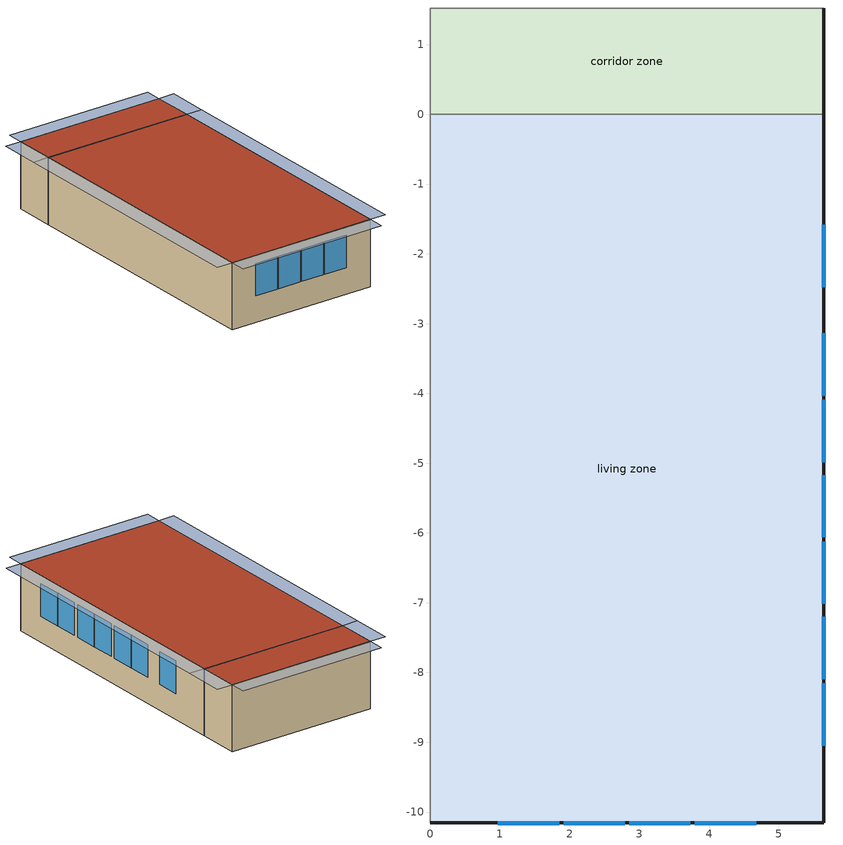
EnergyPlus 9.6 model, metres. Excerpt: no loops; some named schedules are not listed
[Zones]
corridor zone
 floor adiabatic (FloorUnfinUninsUnfin): 0,0 0,1.52 5.64,1.52 5.64,0 z4.88
 wall outside (WallExtUninsUnfin): 5.64,0 5.64,1.52 z4.88:7.32
 wall adiabatic (WallIntUnfinUninsUnfin): 5.64,1.52 0,1.52 0,0 5.64,0 z4.88:7.32
 roof outside (RoofUnfinUninsExt 1): 5.64,0 5.64,1.52 0,1.52 0,0 z7.32
living zone
 floor adiabatic (FloorFinUninsFin): 0,-10.16 0,0 5.64,0 5.64,-10.16 z4.88
 wall outside (WallExtInsFin): 0,-10.16 5.64,-10.16 5.64,0 z4.88:7.32
 wall adiabatic (WallIntFinUninsFin): 5.64,0 0,0 0,-10.16 z4.88:7.32
 window (WindowConstruction): 5.64,-9.05 5.64,-8.16 / 5.64,-8.1 5.64,-7.2 / 5.64,-7.02 5.64,-6.13 / 5.64,-6.06 5.64,-5.17 / 5.64,-4.99 5.64,-4.09 / 5.64,-4.03 5.64,-3.14 / 5.64,-2.48 5.64,-1.59 z5.82:7.01; 0.97,-10.16 1.85,-10.16 / 1.91,-10.16 2.79,-10.16 / 2.85,-10.16 3.73,-10.16 / 3.79,-10.16 4.67,-10.16 z5.84:7.01
 roof outside (RoofFinInsExt): 5.64,-10.16 5.64,0 0,0 0,-10.16 z7.32
shading: 5.64,-9.05 5.64,-8.16 / 5.64,-8.1 5.64,-7.2 / 5.64,-7.02 5.64,-6.13 / 5.64,-6.06 5.64,-5.17 / 5.64,-4.99 5.64,-4.09 / 5.64,-4.03 5.64,-3.14 / 5.64,-2.48 5.64,-1.59 z5.82:7.01; 0.97,-10.16 1.85,-10.16 / 1.91,-10.16 2.79,-10.16 / 2.85,-10.16 3.73,-10.16 / 3.79,-10.16 4.67,-10.16 z5.84:7.01; 6.25,0 6.25,1.52 5.64,1.52 5.64,0 z7.32; 5.64,2.13 0,2.13 0,1.52 5.64,1.52 z7.32; -0.61,1.52 -0.61,0 0,0 0,1.52 z7.32; 0,-10.77 5.64,-10.77 5.64,-10.16 0,-10.16 z7.32; 6.25,-10.16 6.25,0 5.64,0 5.64,-10.16 z7.32; -0.61,0 -0.61,-10.16 0,-10.16 0,0 z7.32
[Building]
Building 1: North Axis {deg}=0; Terrain=Suburbs
[Site:Location]
Denver-Aurora-Buckley.AFB_CO_USA WMO=724695: Latitude {deg}=39.72; Longitude {deg}=-104.75; Time Zone {hr}=-7; Elevation {m}=1726
[Site:GroundTemperature:Deep]
10.5996, 10.5996, 10.5996, 10.5996, 10.5996, 10.5996, 10.5996, 10.5996, 10.5996, 10.5996, 10.5996, 10.5996
[Site:WaterMainsTemperature]
Calculation Method=Correlation; Annual Average Outdoor Air Temperature {C}=10.5996; Maximum Difference In Monthly Average Outdoor Air Temperatures {deltaC}=26.3598
[Material] Roughness=Rough
Name | Thickness {m} | Conductivity {W/m-K} | Density {kg/m3} | Specific Heat {J/kg-K} | Thermal Absorptance | Solar Absorptance | Visible Absorptance
Asphalt Shingles&#44 Medium | 0.009525 | 0.162714 | 1121.4 | 1465.45 | 0.91 | 0.85 | 0.85
Drywall 0.5 in. | 0.0127 | 0.160291 | 801 | 837.4 | 0.9 | 0.5 | 0.1
Floor Covering | 0.0127 | 0.0433444 | 54.468 | 1339.84 | 0.9 | 0.9 | 0.7
FloorFinStudAndAirFloor | 0.1397 | 0.557395 | 67.691 | 1210.98 | 0.9 | 0.5 | 0.9
FloorFinStudAndAirFloor 1 | 0.1397 | 0.606274 | 67.691 | 1210.98 | 0.82 | 0.3 | 0.3
res furniture material living space | 0.1524 | 0.115458 | 640.8 | 1214.23 | 0.9 | 0.6 | 0.1
RoofIns | 0.28575 | 0.0473167 | 78.34581 | 1123.46 | 0.91 | 0.85 | 0.91
RoofSheathing | 0.01905 | 0.115458 | 512.64 | 1214.23 | 0.82 | 0.3 | 0.3
RoofStudAndAirRoof 1 | 0.28575 | 11.3112 | 37.0049 | 1207.88 | 0.91 | 0.85 | 0.91
Vinyl&#44 Light | 0.009525 | 0.089435 | 177.822 | 1046.75 | 0.9 | 0.3 | 0.3
WallCMU | 0.1524 | 0.469988 | 1001.12 | 852.065 | 0.9 | 0.3 | 0.9
WallFurring | 0.0508 | 0.0312359 | 110.334 | 1154.52 | 0.9 | 0.3 | 0.9
WallSheathing | 0.0127 | 0.115458 | 512.64 | 1214.23 | 0.82 | 0.3 | 0.3
WallStudAndCavity | 0.0889 | 0.393744 | 83.0341 | 1211.67 | 0.9 | 0.3 | 0.9
WallStudAndCavity 1 | 0.0889 | 0.396154 | 83.0341 | 1211.67 | 0.9 | 0.3 | 0.9
WallStudAndCavity 2 | 0.0889 | 0.403258 | 83.0341 | 1211.67 | 0.9 | 0.3 | 0.9
WallStudAndCavity 3 | 0.0889 | 0.397942 | 83.0341 | 1211.67 | 0.82 | 0.3 | 0.3
Wood Floor | 0.015875 | 0.115458 | 544.68 | 1214.23 | 0.9 | 0.7 | 0.7
[WindowMaterial:SimpleGlazingSystem]
WindowMaterial: U-Factor {W/m2-K}=2.78222; Solar Heat Gain Coefficient=0.56
[Construction]
FloorFinUninsFin: Drywall 0.5 in., FloorFinStudAndAirFloor, RoofSheathing, Wood Floor, Floor Covering
FloorUnfinUninsUnfin: FloorFinStudAndAirFloor 1, RoofSheathing
res furniture construction living space: res furniture material living space
RoofFinInsExt: Asphalt Shingles&#44 Medium, RoofSheathing, RoofIns, Drywall 0.5 in.
RoofUnfinUninsExt 1: Asphalt Shingles&#44 Medium, RoofSheathing, RoofStudAndAirRoof 1
WallExtInsFin: Vinyl&#44 Light, WallSheathing, WallCMU, WallFurring, Drywall 0.5 in.
WallExtUninsUnfin: Vinyl&#44 Light, WallSheathing, WallStudAndCavity
WallIntFinUninsFin: Vinyl&#44 Light, WallStudAndCavity 1, Drywall 0.5 in.
WallIntFinUninsFin 1: WallStudAndCavity 3, Drywall 0.5 in.
WallIntUnfinUninsUnfin: Vinyl&#44 Light, WallStudAndCavity 2
WindowConstruction: WindowMaterial
[Zone] Multiplier=1; Part of Total Floor Area=Yes
corridor zone; living zone
[InternalMass] Zone or ZoneList=living zone
Name | Construction | Surface Area {m2}
living space Partition | WallIntFinUninsFin 1 | 57.3212
res furniture mass living space | res furniture construction living space | 22.9285
[People]
res occupants|living space: Zone or ZoneList or Space or SpaceList=living zone; Number of People Schedule=occupants; Number of People Calculation Method=People; Number of People=1; Fraction Radiant=0.319734; Sensible Heat Fraction=0.573; Activity Level Schedule=res occupants activity schedule; Carbon Dioxide Generation Rate {m3/s-W}=0; Enable ASHRAE 55 Comfort Warnings=No; Mean Radiant Temperature Calculation Type=ZoneAveraged
[Lights]
res lighting interior living space: Zone or ZoneList or Space or SpaceList=living zone; Schedule=lighting_interior; Design Level Calculation Method=LightingLevel; Lighting Level {W}=970.809; Return Air Fraction=0; Fraction Radiant=0.6; Fraction Visible=0.2; Fraction Replaceable=1
[ElectricEquipment] Zone or ZoneList or Space or SpaceList=living zone; Design Level Calculation Method=EquipmentLevel
Name | Schedule | Design Level {W} | Fraction Latent | Fraction Radiant | Fraction Lost
res ceil fan | ceiling_fan | 20.9904 | 0 | 0.558 | 0
res infil_1 bath fan; res infil_1 house fan; res infil_1 range fan | Always On Discrete | 0 | 0 | 0 | 1
res misc plug loads|living space | plug_loads | 277.916 | 0.021 | 0.558 | 0.049
res range electric | cooking_range | 775.377 | 0.3 | 0.24 | 0.3
res refrig | res refrig schedule | 65.0889 | 0 | 0 | 0
[OtherEquipment] Zone or ZoneList or Space or SpaceList=living zone; Design Level Calculation Method=EquipmentLevel
Name | Fuel Type | Schedule | Design Level {W} | Fraction Latent | Fraction Radiant | Fraction Lost
res bath | None | baths | 1773.46 | 0 | 0 | 0
res hot water distribution | None | showers | 2058.7 | 0 | 0 | 0
res range gas | NaturalGas | cooking_range | 8060.01 | 0.2 | 0.18 | 0.5
res shower | None | showers | 1213 | 0.486928 | 0 | 0
res sink | None | sinks | 434.8 | 0.311378 | 0 | 0
[ZoneInfiltration:DesignFlowRate] Zone or ZoneList=living zone; Schedule=Always On Discrete; Design Flow Rate Calculation Method=Flow/Zone; Design Flow Rate {m3/s}=0
res infil_1 flow; res nv_1 flow
[Exterior:Lights]
res lighting exterior: Schedule=lighting_exterior; Design Level {W}=31.9949
[EnergyManagementSystem:Sensor]
Name | Output:Variable or Output:Meter | Output:Variable or Output:Meter Index Key
res_af_vw_s | Site Wind Speed
res_infil_1_bath_sch_s | Schedule Value | res mv_1 bath exhaust schedule
res_infil_1_range_sch_s | Schedule Value | res mv_1 range exhaust schedule
res_infil_1_wh_sch_s | Schedule Value | Always On Discrete
res_nv_1_nva_s | Schedule Value | res nv_1 avail schedule
res_nv_1_sp_s | Schedule Value | res nv_1 temp schedule
res_nv_pb_s | Site Outdoor Air Barometric Pressure
res_nv_wt_s | Site Outdoor Air Humidity Ratio
res_shower_mixsp | Schedule Value | fixtures temperature schedule
[EnergyManagementSystem:Actuator]
Name | Actuated Component Unique | Actuated Component Type | Actuated Component Control Type
res_infil_1_bath_fan_act | res infil_1 bath fan | ElectricEquipment | Electricity Rate
res_infil_1_flow_act | res infil_1 flow | Zone Infiltration | Air Exchange Flow Rate
res_infil_1_house_fan_act | res infil_1 house fan | ElectricEquipment | Electricity Rate
res_infil_1_range_fan_act | res infil_1 range fan | ElectricEquipment | Electricity Rate
res_nv_1_flow_act | res nv_1 flow | Zone Infiltration | Air Exchange Flow Rate
[EnergyManagementSystem:ProgramCallingManager]
res af_1 program calling manager: BeginTimestepBeforePredictor; res_infil_1_program; res_nv_1_program
res shower sag: EndOfSystemTimestepAfterHVACReporting; res_shower_sag
[EnergyManagementSystem:Program]
res_infil_1_program: Set p_m = 0.14; Set p_s = 0.22; Set s_m = 270; Set s_s = 370; Set z_m = 9.99744; Set z_s = 2.4384; Set f_t = (((s_m/z_m)^p_m)*((z_s/s_s)^p_s)); Set Tdiff = res_af_1_tin_s-res_af_1_tt_s; Set dT = @Abs Tdiff; Set c = 0.0474; Set Cs = 0.0841; Set Cw = 0.1506; Set n = 0.65; Set sft = (f_t*0.7000000000000001); Set temp1 = ((c*Cw)*((sft*res_af_vw_s)^(2*n)))^2; Set Qn = (((c*Cs*(dT^n))^2)+temp1)^0.5; Set Tdiff = res_af_1_tin_s-res_af_1_tt_s; Set QWHV = res_infil_1_wh_sch_s*0.0; Set Qrange = res_infil_1_range_sch_s*0.0472; Set Qdryer = 0.0; Set Qbath = res_infil_1_bath_sch_s*0.0236; Set QductsOut = 0; Set QductsIn = 0; Set Qout = Qrange+Qbath+Qdryer+QductsOut; Set Qin = QWHV+QductsIn; Set faneff_wh = 1; Set res_infil_1_house_fan_act = (QWHV*300)/faneff_wh*0; Set faneff_sp = 0.4719474432000001; Set res_infil_1_range_fan_act = (Qrange*300)/faneff_sp; Set res_infil_1_bath_fan_act = (Qbath*300)/faneff_sp; Set Qfan = (@Max Qout Qin); If Qfan > 0; Set Qavg = ((Qout + Qin) / 2.0); If ((@Abs (Qout - Qavg)) / Qavg) <= 0.1; Set phi = 1; Else; Set phi = (Qn / (Qn + Qfan)); EndIf; Set Qinf_adj = phi * Qn; Else; Set Qinf_adj = Qn; EndIf; Set res_infil_1_flow_act = Qfan + Qinf_adj
res_nv_1_program: Set Tdiff = res_af_1_tin_s-res_af_1_tt_s; Set dT = (@Abs Tdiff); Set pt = (@RhFnTdbWPb res_af_1_tt_s res_nv_wt_s res_nv_pb_s); Set NVA = 4577.208689860516; Set Cs = 8.963020389461627e-05; Set Cw = 6.158219665777789e-05; Set MNV = 0.7765108598784023; Set MHR = 0.0115; Set MRH = 0.7; Set temp1 = (res_nv_1_nva_s*NVA); Set SGNV = temp1*((((Cs*dT)+(Cw*(res_af_vw_s^2)))^0.5)/1000); If (res_nv_wt_s<MHR) && (pt<MRH) && (res_af_1_tin_s>res_nv_1_sp_s); Set temp2 = (res_af_1_tin_s-res_nv_1_sp_s); Set NVadj1 = temp2/(res_af_1_tin_s-res_af_1_tt_s); Set NVadj2 = (@Min NVadj1 1); Set NVadj3 = (@Max NVadj2 0); Set NVadj = SGNV*NVadj3; Set res_nv_1_flow_act = (@Min NVadj MNV); Else; Set res_nv_1_flow_act = 0; EndIf
res_shower_sag: If res_shower_vol > 0; Set ShowerTime=SystemTimeStep; Else; Set ShowerTime=0; EndIf; If (res_shower_vol > 0) && (res_shower_mixsp > res_shower_tout); Set ShowerSag=SystemTimeStep; Set ShowerE=res_shower_vol*4141170*(res_shower_mixsp-res_shower_tout); Else; Set ShowerSag=0; Set ShowerE=0; EndIf
[EnergyManagementSystem:OutputVariable] Type of Data in Variable=Summed; Update Frequency=SystemTimestep; EMS Program or Subroutine=res_shower_sag
Name | EMS Variable | Units
Shower Draw Time|unit 1 | ShowerTime | hr
Unmet Shower Energy|unit 1 | ShowerE | J
Unmet Shower Time|unit 1 | ShowerSag | hr
[AvailabilityManager:Scheduled] Schedule=Always On Discrete
res ac asys Availability Manager; res fur gas asys Availability Manager
[Schedule:Day:Interval]
res refrig schedule allday1; res refrig schedule allday12: No, 01:00, 0.610949, 02:00, 0.595675, 03:00, 0.580401, 04:00, 0.565128, 06:00, 0.549854, 07:00, 0.580401, 08:00, 0.610949, 10:00, 0.626223, 12:00, 0.610949, 15:00, 0.641496, 16:00, 0.626223, 17:00, 0.672044, 18:00, 0.733139, 19:00, 0.763686, 20:00, 0.733139, 21:00, 0.717865, 22:00, 0.702591, 23:00, 0.672044, 24:00, 0.626223
res refrig schedule allday2: No, 01:00, 0.609489, 02:00, 0.594252, 03:00, 0.579015, 04:00, 0.563777, 06:00, 0.54854, 07:00, 0.579015, 08:00, 0.609489, 10:00, 0.624726, 12:00, 0.609489, 15:00, 0.639964, 16:00, 0.624726, 17:00, 0.670438, 18:00, 0.731387, 19:00, 0.761861, 20:00, 0.731387, 21:00, 0.71615, 22:00, 0.700912, 23:00, 0.670438, 24:00, 0.624726
res refrig schedule allday3; res refrig schedule allday4; res refrig schedule allday5: No, 01:00, 0.791241, 02:00, 0.77146, 03:00, 0.751679, 04:00, 0.731898, 06:00, 0.712117, 07:00, 0.751679, 08:00, 0.791241, 10:00, 0.811022, 12:00, 0.791241, 15:00, 0.830803, 16:00, 0.811022, 17:00, 0.870365, 18:00, 0.949489, 19:00, 0.989051, 20:00, 0.949489, 21:00, 0.929708, 22:00, 0.909927, 23:00, 0.870365, 24:00, 0.811022
res refrig schedule allday6; res refrig schedule allday7; res refrig schedule allday8; res refrig schedule allday9: No, 01:00, 0.8, 02:00, 0.78, 03:00, 0.76, 04:00, 0.74, 06:00, 0.72, 07:00, 0.76, 08:00, 0.8, 10:00, 0.82, 12:00, 0.8, 15:00, 0.84, 16:00, 0.82, 17:00, 0.88, 18:00, 0.96, 19:00, 1, 20:00, 0.96, 21:00, 0.94, 22:00, 0.92, 23:00, 0.88, 24:00, 0.82
res refrig schedule allday10: No, 01:00, 0.679562, 02:00, 0.662573, 03:00, 0.645584, 04:00, 0.628595, 06:00, 0.611606, 07:00, 0.645584, 08:00, 0.679562, 10:00, 0.696551, 12:00, 0.679562, 15:00, 0.71354, 16:00, 0.696551, 17:00, 0.747518, 18:00, 0.815474, 19:00, 0.849453, 20:00, 0.815474, 21:00, 0.798485, 22:00, 0.781496, 23:00, 0.747518, 24:00, 0.696551
res refrig schedule allday11: No, 01:00, 0.675182, 02:00, 0.658303, 03:00, 0.641423, 04:00, 0.624544, 06:00, 0.607664, 07:00, 0.641423, 08:00, 0.675182, 10:00, 0.692062, 12:00, 0.675182, 15:00, 0.708942, 16:00, 0.692062, 17:00, 0.742701, 18:00, 0.810219, 19:00, 0.843978, 20:00, 0.810219, 21:00, 0.793339, 22:00, 0.77646, 23:00, 0.742701, 24:00, 0.692062
Schedule Day 8; res refrig schedule winter design: No, 24:00, 0
res refrig schedule summer design: No, 24:00, 1
[Schedule:Week:Daily]
res refrig schedule Week Rule - Jan1-Jan27: res refrig schedule allday1, res refrig schedule allday1, res refrig schedule allday1, res refrig schedule allday1, res refrig schedule allday1, res refrig schedule allday1, res refrig schedule allday1, Schedule Day 8, res refrig schedule summer design, res refrig schedule winter design, Schedule Day 8, Schedule Day 8
res refrig schedule Week Rule - Jan28-Feb3: res refrig schedule allday1, res refrig schedule allday1, res refrig schedule allday1, res refrig schedule allday1, res refrig schedule allday2, res refrig schedule allday2, res refrig schedule allday2, Schedule Day 8, res refrig schedule summer design, res refrig schedule winter design, Schedule Day 8, Schedule Day 8
res refrig schedule Week Rule - Feb4-Feb24: res refrig schedule allday2, res refrig schedule allday2, res refrig schedule allday2, res refrig schedule allday2, res refrig schedule allday2, res refrig schedule allday2, res refrig schedule allday2, Schedule Day 8, res refrig schedule summer design, res refrig schedule winter design, Schedule Day 8, Schedule Day 8
res refrig schedule Week Rule - Feb25-Mar3: res refrig schedule allday2, res refrig schedule allday2, res refrig schedule allday2, res refrig schedule allday2, res refrig schedule allday3, res refrig schedule allday3, res refrig schedule allday3, Schedule Day 8, res refrig schedule summer design, res refrig schedule winter design, Schedule Day 8, Schedule Day 8
res refrig schedule Week Rule - Mar4-Mar31: res refrig schedule allday3, res refrig schedule allday3, res refrig schedule allday3, res refrig schedule allday3, res refrig schedule allday3, res refrig schedule allday3, res refrig schedule allday3, Schedule Day 8, res refrig schedule summer design, res refrig schedule winter design, Schedule Day 8, Schedule Day 8
res refrig schedule Week Rule - Apr1-Apr28: res refrig schedule allday4, res refrig schedule allday4, res refrig schedule allday4, res refrig schedule allday4, res refrig schedule allday4, res refrig schedule allday4, res refrig schedule allday4, Schedule Day 8, res refrig schedule summer design, res refrig schedule winter design, Schedule Day 8, Schedule Day 8
res refrig schedule Week Rule - Apr29-May5: res refrig schedule allday4, res refrig schedule allday4, res refrig schedule allday5, res refrig schedule allday5, res refrig schedule allday5, res refrig schedule allday5, res refrig schedule allday5, Schedule Day 8, res refrig schedule summer design, res refrig schedule winter design, Schedule Day 8, Schedule Day 8
res refrig schedule Week Rule - May6-May26: res refrig schedule allday5, res refrig schedule allday5, res refrig schedule allday5, res refrig schedule allday5, res refrig schedule allday5, res refrig schedule allday5, res refrig schedule allday5, Schedule Day 8, res refrig schedule summer design, res refrig schedule winter design, Schedule Day 8, Schedule Day 8
res refrig schedule Week Rule - May27-Jun2: res refrig schedule allday5, res refrig schedule allday5, res refrig schedule allday5, res refrig schedule allday5, res refrig schedule allday5, res refrig schedule allday6, res refrig schedule allday6, Schedule Day 8, res refrig schedule summer design, res refrig schedule winter design, Schedule Day 8, Schedule Day 8
res refrig schedule Week Rule - Jun3-Jun30: res refrig schedule allday6, res refrig schedule allday6, res refrig schedule allday6, res refrig schedule allday6, res refrig schedule allday6, res refrig schedule allday6, res refrig schedule allday6, Schedule Day 8, res refrig schedule summer design, res refrig schedule winter design, Schedule Day 8, Schedule Day 8
res refrig schedule Week Rule - Jul1-Jul28: res refrig schedule allday7, res refrig schedule allday7, res refrig schedule allday7, res refrig schedule allday7, res refrig schedule allday7, res refrig schedule allday7, res refrig schedule allday7, Schedule Day 8, res refrig schedule summer design, res refrig schedule winter design, Schedule Day 8, Schedule Day 8
res refrig schedule Week Rule - Jul29-Aug4: res refrig schedule allday7, res refrig schedule allday7, res refrig schedule allday7, res refrig schedule allday8, res refrig schedule allday8, res refrig schedule allday8, res refrig schedule allday8, Schedule Day 8, res refrig schedule summer design, res refrig schedule winter design, Schedule Day 8, Schedule Day 8
res refrig schedule Week Rule - Aug5-Aug25: res refrig schedule allday8, res refrig schedule allday8, res refrig schedule allday8, res refrig schedule allday8, res refrig schedule allday8, res refrig schedule allday8, res refrig schedule allday8, Schedule Day 8, res refrig schedule summer design, res refrig schedule winter design, Schedule Day 8, Schedule Day 8
res refrig schedule Week Rule - Aug26-Sep1: res refrig schedule allday8, res refrig schedule allday8, res refrig schedule allday8, res refrig schedule allday8, res refrig schedule allday8, res refrig schedule allday8, res refrig schedule allday9, Schedule Day 8, res refrig schedule summer design, res refrig schedule winter design, Schedule Day 8, Schedule Day 8
res refrig schedule Week Rule - Sep2-Sep29: res refrig schedule allday9, res refrig schedule allday9, res refrig schedule allday9, res refrig schedule allday9, res refrig schedule allday9, res refrig schedule allday9, res refrig schedule allday9, Schedule Day 8, res refrig schedule summer design, res refrig schedule winter design, Schedule Day 8, Schedule Day 8
res refrig schedule Week Rule - Sep30-Oct6: res refrig schedule allday9, res refrig schedule allday10, res refrig schedule allday10, res refrig schedule allday10, res refrig schedule allday10, res refrig schedule allday10, res refrig schedule allday10, Schedule Day 8, res refrig schedule summer design, res refrig schedule winter design, Schedule Day 8, Schedule Day 8
res refrig schedule Week Rule - Oct7-Oct27: res refrig schedule allday10, res refrig schedule allday10, res refrig schedule allday10, res refrig schedule allday10, res refrig schedule allday10, res refrig schedule allday10, res refrig schedule allday10, Schedule Day 8, res refrig schedule summer design, res refrig schedule winter design, Schedule Day 8, Schedule Day 8
res refrig schedule Week Rule - Oct28-Nov3: res refrig schedule allday10, res refrig schedule allday10, res refrig schedule allday10, res refrig schedule allday10, res refrig schedule allday11, res refrig schedule allday11, res refrig schedule allday11, Schedule Day 8, res refrig schedule summer design, res refrig schedule winter design, Schedule Day 8, Schedule Day 8
res refrig schedule Week Rule - Nov4-Nov24: res refrig schedule allday11, res refrig schedule allday11, res refrig schedule allday11, res refrig schedule allday11, res refrig schedule allday11, res refrig schedule allday11, res refrig schedule allday11, Schedule Day 8, res refrig schedule summer design, res refrig schedule winter design, Schedule Day 8, Schedule Day 8
res refrig schedule Week Rule - Nov25-Dec1: res refrig schedule allday11, res refrig schedule allday11, res refrig schedule allday11, res refrig schedule allday11, res refrig schedule allday11, res refrig schedule allday11, res refrig schedule allday12, Schedule Day 8, res refrig schedule summer design, res refrig schedule winter design, Schedule Day 8, Schedule Day 8
res refrig schedule Week Rule - Dec2-Dec31: res refrig schedule allday12, res refrig schedule allday12, res refrig schedule allday12, res refrig schedule allday12, res refrig schedule allday12, res refrig schedule allday12, res refrig schedule allday12, Schedule Day 8, res refrig schedule summer design, res refrig schedule winter design, Schedule Day 8, Schedule Day 8
res mv_1 bath exhaust schedule Week Rule - Jan1-Jan27: res mv_1 bath exhaust schedule allday1, res mv_1 bath exhaust schedule allday1, res mv_1 bath exhaust schedule allday1, res mv_1 bath exhaust schedule allday1, res mv_1 bath exhaust schedule allday1, res mv_1 bath exhaust schedule allday1, res mv_1 bath exhaust schedule allday1, Schedule Day 16, res mv_1 bath exhaust schedule summer design, res mv_1 bath exhaust schedule winter design, Schedule Day 16, Schedule Day 16
res mv_1 bath exhaust schedule Week Rule - Jan28-Feb3: res mv_1 bath exhaust schedule allday1, res mv_1 bath exhaust schedule allday1, res mv_1 bath exhaust schedule allday1, res mv_1 bath exhaust schedule allday1, res mv_1 bath exhaust schedule allday2, res mv_1 bath exhaust schedule allday2, res mv_1 bath exhaust schedule allday2, Schedule Day 16, res mv_1 bath exhaust schedule summer design, res mv_1 bath exhaust schedule winter design, Schedule Day 16, Schedule Day 16
res mv_1 bath exhaust schedule Week Rule - Feb4-Feb24: res mv_1 bath exhaust schedule allday2, res mv_1 bath exhaust schedule allday2, res mv_1 bath exhaust schedule allday2, res mv_1 bath exhaust schedule allday2, res mv_1 bath exhaust schedule allday2, res mv_1 bath exhaust schedule allday2, res mv_1 bath exhaust schedule allday2, Schedule Day 16, res mv_1 bath exhaust schedule summer design, res mv_1 bath exhaust schedule winter design, Schedule Day 16, Schedule Day 16
res mv_1 bath exhaust schedule Week Rule - Feb25-Mar3: res mv_1 bath exhaust schedule allday2, res mv_1 bath exhaust schedule allday2, res mv_1 bath exhaust schedule allday2, res mv_1 bath exhaust schedule allday2, res mv_1 bath exhaust schedule allday3, res mv_1 bath exhaust schedule allday3, res mv_1 bath exhaust schedule allday3, Schedule Day 16, res mv_1 bath exhaust schedule summer design, res mv_1 bath exhaust schedule winter design, Schedule Day 16, Schedule Day 16
res mv_1 bath exhaust schedule Week Rule - Mar4-Mar31: res mv_1 bath exhaust schedule allday3, res mv_1 bath exhaust schedule allday3, res mv_1 bath exhaust schedule allday3, res mv_1 bath exhaust schedule allday3, res mv_1 bath exhaust schedule allday3, res mv_1 bath exhaust schedule allday3, res mv_1 bath exhaust schedule allday3, Schedule Day 16, res mv_1 bath exhaust schedule summer design, res mv_1 bath exhaust schedule winter design, Schedule Day 16, Schedule Day 16
res mv_1 bath exhaust schedule Week Rule - Apr1-Apr28: res mv_1 bath exhaust schedule allday4, res mv_1 bath exhaust schedule allday4, res mv_1 bath exhaust schedule allday4, res mv_1 bath exhaust schedule allday4, res mv_1 bath exhaust schedule allday4, res mv_1 bath exhaust schedule allday4, res mv_1 bath exhaust schedule allday4, Schedule Day 16, res mv_1 bath exhaust schedule summer design, res mv_1 bath exhaust schedule winter design, Schedule Day 16, Schedule Day 16
res mv_1 bath exhaust schedule Week Rule - Apr29-May5: res mv_1 bath exhaust schedule allday4, res mv_1 bath exhaust schedule allday4, res mv_1 bath exhaust schedule allday5, res mv_1 bath exhaust schedule allday5, res mv_1 bath exhaust schedule allday5, res mv_1 bath exhaust schedule allday5, res mv_1 bath exhaust schedule allday5, Schedule Day 16, res mv_1 bath exhaust schedule summer design, res mv_1 bath exhaust schedule winter design, Schedule Day 16, Schedule Day 16
res mv_1 bath exhaust schedule Week Rule - May6-May26: res mv_1 bath exhaust schedule allday5, res mv_1 bath exhaust schedule allday5, res mv_1 bath exhaust schedule allday5, res mv_1 bath exhaust schedule allday5, res mv_1 bath exhaust schedule allday5, res mv_1 bath exhaust schedule allday5, res mv_1 bath exhaust schedule allday5, Schedule Day 16, res mv_1 bath exhaust schedule summer design, res mv_1 bath exhaust schedule winter design, Schedule Day 16, Schedule Day 16
res mv_1 bath exhaust schedule Week Rule - May27-Jun2: res mv_1 bath exhaust schedule allday5, res mv_1 bath exhaust schedule allday5, res mv_1 bath exhaust schedule allday5, res mv_1 bath exhaust schedule allday5, res mv_1 bath exhaust schedule allday5, res mv_1 bath exhaust schedule allday6, res mv_1 bath exhaust schedule allday6, Schedule Day 16, res mv_1 bath exhaust schedule summer design, res mv_1 bath exhaust schedule winter design, Schedule Day 16, Schedule Day 16
res mv_1 bath exhaust schedule Week Rule - Jun3-Jun30: res mv_1 bath exhaust schedule allday6, res mv_1 bath exhaust schedule allday6, res mv_1 bath exhaust schedule allday6, res mv_1 bath exhaust schedule allday6, res mv_1 bath exhaust schedule allday6, res mv_1 bath exhaust schedule allday6, res mv_1 bath exhaust schedule allday6, Schedule Day 16, res mv_1 bath exhaust schedule summer design, res mv_1 bath exhaust schedule winter design, Schedule Day 16, Schedule Day 16
res mv_1 bath exhaust schedule Week Rule - Jul1-Jul28: res mv_1 bath exhaust schedule allday7, res mv_1 bath exhaust schedule allday7, res mv_1 bath exhaust schedule allday7, res mv_1 bath exhaust schedule allday7, res mv_1 bath exhaust schedule allday7, res mv_1 bath exhaust schedule allday7, res mv_1 bath exhaust schedule allday7, Schedule Day 16, res mv_1 bath exhaust schedule summer design, res mv_1 bath exhaust schedule winter design, Schedule Day 16, Schedule Day 16
res mv_1 bath exhaust schedule Week Rule - Jul29-Aug4: res mv_1 bath exhaust schedule allday7, res mv_1 bath exhaust schedule allday7, res mv_1 bath exhaust schedule allday7, res mv_1 bath exhaust schedule allday8, res mv_1 bath exhaust schedule allday8, res mv_1 bath exhaust schedule allday8, res mv_1 bath exhaust schedule allday8, Schedule Day 16, res mv_1 bath exhaust schedule summer design, res mv_1 bath exhaust schedule winter design, Schedule Day 16, Schedule Day 16
res mv_1 bath exhaust schedule Week Rule - Aug5-Aug25: res mv_1 bath exhaust schedule allday8, res mv_1 bath exhaust schedule allday8, res mv_1 bath exhaust schedule allday8, res mv_1 bath exhaust schedule allday8, res mv_1 bath exhaust schedule allday8, res mv_1 bath exhaust schedule allday8, res mv_1 bath exhaust schedule allday8, Schedule Day 16, res mv_1 bath exhaust schedule summer design, res mv_1 bath exhaust schedule winter design, Schedule Day 16, Schedule Day 16
res mv_1 bath exhaust schedule Week Rule - Aug26-Sep1: res mv_1 bath exhaust schedule allday8, res mv_1 bath exhaust schedule allday8, res mv_1 bath exhaust schedule allday8, res mv_1 bath exhaust schedule allday8, res mv_1 bath exhaust schedule allday8, res mv_1 bath exhaust schedule allday8, res mv_1 bath exhaust schedule allday9, Schedule Day 16, res mv_1 bath exhaust schedule summer design, res mv_1 bath exhaust schedule winter design, Schedule Day 16, Schedule Day 16
res mv_1 bath exhaust schedule Week Rule - Sep2-Sep29: res mv_1 bath exhaust schedule allday9, res mv_1 bath exhaust schedule allday9, res mv_1 bath exhaust schedule allday9, res mv_1 bath exhaust schedule allday9, res mv_1 bath exhaust schedule allday9, res mv_1 bath exhaust schedule allday9, res mv_1 bath exhaust schedule allday9, Schedule Day 16, res mv_1 bath exhaust schedule summer design, res mv_1 bath exhaust schedule winter design, Schedule Day 16, Schedule Day 16
res mv_1 bath exhaust schedule Week Rule - Sep30-Oct6: res mv_1 bath exhaust schedule allday9, res mv_1 bath exhaust schedule allday10, res mv_1 bath exhaust schedule allday10, res mv_1 bath exhaust schedule allday10, res mv_1 bath exhaust schedule allday10, res mv_1 bath exhaust schedule allday10, res mv_1 bath exhaust schedule allday10, Schedule Day 16, res mv_1 bath exhaust schedule summer design, res mv_1 bath exhaust schedule winter design, Schedule Day 16, Schedule Day 16
res mv_1 bath exhaust schedule Week Rule - Oct7-Oct27: res mv_1 bath exhaust schedule allday10, res mv_1 bath exhaust schedule allday10, res mv_1 bath exhaust schedule allday10, res mv_1 bath exhaust schedule allday10, res mv_1 bath exhaust schedule allday10, res mv_1 bath exhaust schedule allday10, res mv_1 bath exhaust schedule allday10, Schedule Day 16, res mv_1 bath exhaust schedule summer design, res mv_1 bath exhaust schedule winter design, Schedule Day 16, Schedule Day 16
res mv_1 bath exhaust schedule Week Rule - Oct28-Nov3: res mv_1 bath exhaust schedule allday10, res mv_1 bath exhaust schedule allday10, res mv_1 bath exhaust schedule allday10, res mv_1 bath exhaust schedule allday10, res mv_1 bath exhaust schedule allday11, res mv_1 bath exhaust schedule allday11, res mv_1 bath exhaust schedule allday11, Schedule Day 16, res mv_1 bath exhaust schedule summer design, res mv_1 bath exhaust schedule winter design, Schedule Day 16, Schedule Day 16
res mv_1 bath exhaust schedule Week Rule - Nov4-Nov24: res mv_1 bath exhaust schedule allday11, res mv_1 bath exhaust schedule allday11, res mv_1 bath exhaust schedule allday11, res mv_1 bath exhaust schedule allday11, res mv_1 bath exhaust schedule allday11, res mv_1 bath exhaust schedule allday11, res mv_1 bath exhaust schedule allday11, Schedule Day 16, res mv_1 bath exhaust schedule summer design, res mv_1 bath exhaust schedule winter design, Schedule Day 16, Schedule Day 16
res mv_1 bath exhaust schedule Week Rule - Nov25-Dec1: res mv_1 bath exhaust schedule allday11, res mv_1 bath exhaust schedule allday11, res mv_1 bath exhaust schedule allday11, res mv_1 bath exhaust schedule allday11, res mv_1 bath exhaust schedule allday11, res mv_1 bath exhaust schedule allday11, res mv_1 bath exhaust schedule allday12, Schedule Day 16, res mv_1 bath exhaust schedule summer design, res mv_1 bath exhaust schedule winter design, Schedule Day 16, Schedule Day 16
res mv_1 bath exhaust schedule Week Rule - Dec2-Dec31: res mv_1 bath exhaust schedule allday12, res mv_1 bath exhaust schedule allday12, res mv_1 bath exhaust schedule allday12, res mv_1 bath exhaust schedule allday12, res mv_1 bath exhaust schedule allday12, res mv_1 bath exhaust schedule allday12, res mv_1 bath exhaust schedule allday12, Schedule Day 16, res mv_1 bath exhaust schedule summer design, res mv_1 bath exhaust schedule winter design, Schedule Day 16, Schedule Day 16
res mv_1 range exhaust schedule Week Rule - Jan1-Jan27: res mv_1 range exhaust schedule allday1, res mv_1 range exhaust schedule allday1, res mv_1 range exhaust schedule allday1, res mv_1 range exhaust schedule allday1, res mv_1 range exhaust schedule allday1, res mv_1 range exhaust schedule allday1, res mv_1 range exhaust schedule allday1, Schedule Day 15, res mv_1 range exhaust schedule summer design, res mv_1 range exhaust schedule winter design, Schedule Day 15, Schedule Day 15
res mv_1 range exhaust schedule Week Rule - Jan28-Feb3: res mv_1 range exhaust schedule allday1, res mv_1 range exhaust schedule allday1, res mv_1 range exhaust schedule allday1, res mv_1 range exhaust schedule allday1, res mv_1 range exhaust schedule allday2, res mv_1 range exhaust schedule allday2, res mv_1 range exhaust schedule allday2, Schedule Day 15, res mv_1 range exhaust schedule summer design, res mv_1 range exhaust schedule winter design, Schedule Day 15, Schedule Day 15
res mv_1 range exhaust schedule Week Rule - Feb4-Feb24: res mv_1 range exhaust schedule allday2, res mv_1 range exhaust schedule allday2, res mv_1 range exhaust schedule allday2, res mv_1 range exhaust schedule allday2, res mv_1 range exhaust schedule allday2, res mv_1 range exhaust schedule allday2, res mv_1 range exhaust schedule allday2, Schedule Day 15, res mv_1 range exhaust schedule summer design, res mv_1 range exhaust schedule winter design, Schedule Day 15, Schedule Day 15
res mv_1 range exhaust schedule Week Rule - Feb25-Mar3: res mv_1 range exhaust schedule allday2, res mv_1 range exhaust schedule allday2, res mv_1 range exhaust schedule allday2, res mv_1 range exhaust schedule allday2, res mv_1 range exhaust schedule allday3, res mv_1 range exhaust schedule allday3, res mv_1 range exhaust schedule allday3, Schedule Day 15, res mv_1 range exhaust schedule summer design, res mv_1 range exhaust schedule winter design, Schedule Day 15, Schedule Day 15
res mv_1 range exhaust schedule Week Rule - Mar4-Mar31: res mv_1 range exhaust schedule allday3, res mv_1 range exhaust schedule allday3, res mv_1 range exhaust schedule allday3, res mv_1 range exhaust schedule allday3, res mv_1 range exhaust schedule allday3, res mv_1 range exhaust schedule allday3, res mv_1 range exhaust schedule allday3, Schedule Day 15, res mv_1 range exhaust schedule summer design, res mv_1 range exhaust schedule winter design, Schedule Day 15, Schedule Day 15
res mv_1 range exhaust schedule Week Rule - Apr1-Apr28: res mv_1 range exhaust schedule allday4, res mv_1 range exhaust schedule allday4, res mv_1 range exhaust schedule allday4, res mv_1 range exhaust schedule allday4, res mv_1 range exhaust schedule allday4, res mv_1 range exhaust schedule allday4, res mv_1 range exhaust schedule allday4, Schedule Day 15, res mv_1 range exhaust schedule summer design, res mv_1 range exhaust schedule winter design, Schedule Day 15, Schedule Day 15
res mv_1 range exhaust schedule Week Rule - Apr29-May5: res mv_1 range exhaust schedule allday4, res mv_1 range exhaust schedule allday4, res mv_1 range exhaust schedule allday5, res mv_1 range exhaust schedule allday5, res mv_1 range exhaust schedule allday5, res mv_1 range exhaust schedule allday5, res mv_1 range exhaust schedule allday5, Schedule Day 15, res mv_1 range exhaust schedule summer design, res mv_1 range exhaust schedule winter design, Schedule Day 15, Schedule Day 15
res mv_1 range exhaust schedule Week Rule - May6-May26: res mv_1 range exhaust schedule allday5, res mv_1 range exhaust schedule allday5, res mv_1 range exhaust schedule allday5, res mv_1 range exhaust schedule allday5, res mv_1 range exhaust schedule allday5, res mv_1 range exhaust schedule allday5, res mv_1 range exhaust schedule allday5, Schedule Day 15, res mv_1 range exhaust schedule summer design, res mv_1 range exhaust schedule winter design, Schedule Day 15, Schedule Day 15
res mv_1 range exhaust schedule Week Rule - May27-Jun2: res mv_1 range exhaust schedule allday5, res mv_1 range exhaust schedule allday5, res mv_1 range exhaust schedule allday5, res mv_1 range exhaust schedule allday5, res mv_1 range exhaust schedule allday5, res mv_1 range exhaust schedule allday6, res mv_1 range exhaust schedule allday6, Schedule Day 15, res mv_1 range exhaust schedule summer design, res mv_1 range exhaust schedule winter design, Schedule Day 15, Schedule Day 15
res mv_1 range exhaust schedule Week Rule - Jun3-Jun30: res mv_1 range exhaust schedule allday6, res mv_1 range exhaust schedule allday6, res mv_1 range exhaust schedule allday6, res mv_1 range exhaust schedule allday6, res mv_1 range exhaust schedule allday6, res mv_1 range exhaust schedule allday6, res mv_1 range exhaust schedule allday6, Schedule Day 15, res mv_1 range exhaust schedule summer design, res mv_1 range exhaust schedule winter design, Schedule Day 15, Schedule Day 15
res mv_1 range exhaust schedule Week Rule - Jul1-Jul28: res mv_1 range exhaust schedule allday7, res mv_1 range exhaust schedule allday7, res mv_1 range exhaust schedule allday7, res mv_1 range exhaust schedule allday7, res mv_1 range exhaust schedule allday7, res mv_1 range exhaust schedule allday7, res mv_1 range exhaust schedule allday7, Schedule Day 15, res mv_1 range exhaust schedule summer design, res mv_1 range exhaust schedule winter design, Schedule Day 15, Schedule Day 15
res mv_1 range exhaust schedule Week Rule - Jul29-Aug4: res mv_1 range exhaust schedule allday7, res mv_1 range exhaust schedule allday7, res mv_1 range exhaust schedule allday7, res mv_1 range exhaust schedule allday8, res mv_1 range exhaust schedule allday8, res mv_1 range exhaust schedule allday8, res mv_1 range exhaust schedule allday8, Schedule Day 15, res mv_1 range exhaust schedule summer design, res mv_1 range exhaust schedule winter design, Schedule Day 15, Schedule Day 15
res mv_1 range exhaust schedule Week Rule - Aug5-Aug25: res mv_1 range exhaust schedule allday8, res mv_1 range exhaust schedule allday8, res mv_1 range exhaust schedule allday8, res mv_1 range exhaust schedule allday8, res mv_1 range exhaust schedule allday8, res mv_1 range exhaust schedule allday8, res mv_1 range exhaust schedule allday8, Schedule Day 15, res mv_1 range exhaust schedule summer design, res mv_1 range exhaust schedule winter design, Schedule Day 15, Schedule Day 15
res mv_1 range exhaust schedule Week Rule - Aug26-Sep1: res mv_1 range exhaust schedule allday8, res mv_1 range exhaust schedule allday8, res mv_1 range exhaust schedule allday8, res mv_1 range exhaust schedule allday8, res mv_1 range exhaust schedule allday8, res mv_1 range exhaust schedule allday8, res mv_1 range exhaust schedule allday9, Schedule Day 15, res mv_1 range exhaust schedule summer design, res mv_1 range exhaust schedule winter design, Schedule Day 15, Schedule Day 15
res mv_1 range exhaust schedule Week Rule - Sep2-Sep29: res mv_1 range exhaust schedule allday9, res mv_1 range exhaust schedule allday9, res mv_1 range exhaust schedule allday9, res mv_1 range exhaust schedule allday9, res mv_1 range exhaust schedule allday9, res mv_1 range exhaust schedule allday9, res mv_1 range exhaust schedule allday9, Schedule Day 15, res mv_1 range exhaust schedule summer design, res mv_1 range exhaust schedule winter design, Schedule Day 15, Schedule Day 15
res mv_1 range exhaust schedule Week Rule - Sep30-Oct6: res mv_1 range exhaust schedule allday9, res mv_1 range exhaust schedule allday10, res mv_1 range exhaust schedule allday10, res mv_1 range exhaust schedule allday10, res mv_1 range exhaust schedule allday10, res mv_1 range exhaust schedule allday10, res mv_1 range exhaust schedule allday10, Schedule Day 15, res mv_1 range exhaust schedule summer design, res mv_1 range exhaust schedule winter design, Schedule Day 15, Schedule Day 15
res mv_1 range exhaust schedule Week Rule - Oct7-Oct27: res mv_1 range exhaust schedule allday10, res mv_1 range exhaust schedule allday10, res mv_1 range exhaust schedule allday10, res mv_1 range exhaust schedule allday10, res mv_1 range exhaust schedule allday10, res mv_1 range exhaust schedule allday10, res mv_1 range exhaust schedule allday10, Schedule Day 15, res mv_1 range exhaust schedule summer design, res mv_1 range exhaust schedule winter design, Schedule Day 15, Schedule Day 15
res mv_1 range exhaust schedule Week Rule - Oct28-Nov3: res mv_1 range exhaust schedule allday10, res mv_1 range exhaust schedule allday10, res mv_1 range exhaust schedule allday10, res mv_1 range exhaust schedule allday10, res mv_1 range exhaust schedule allday11, res mv_1 range exhaust schedule allday11, res mv_1 range exhaust schedule allday11, Schedule Day 15, res mv_1 range exhaust schedule summer design, res mv_1 range exhaust schedule winter design, Schedule Day 15, Schedule Day 15
res mv_1 range exhaust schedule Week Rule - Nov4-Nov24: res mv_1 range exhaust schedule allday11, res mv_1 range exhaust schedule allday11, res mv_1 range exhaust schedule allday11, res mv_1 range exhaust schedule allday11, res mv_1 range exhaust schedule allday11, res mv_1 range exhaust schedule allday11, res mv_1 range exhaust schedule allday11, Schedule Day 15, res mv_1 range exhaust schedule summer design, res mv_1 range exhaust schedule winter design, Schedule Day 15, Schedule Day 15
res mv_1 range exhaust schedule Week Rule - Nov25-Dec1: res mv_1 range exhaust schedule allday11, res mv_1 range exhaust schedule allday11, res mv_1 range exhaust schedule allday11, res mv_1 range exhaust schedule allday11, res mv_1 range exhaust schedule allday11, res mv_1 range exhaust schedule allday11, res mv_1 range exhaust schedule allday12, Schedule Day 15, res mv_1 range exhaust schedule summer design, res mv_1 range exhaust schedule winter design, Schedule Day 15, Schedule Day 15
res mv_1 range exhaust schedule Week Rule - Dec2-Dec31: res mv_1 range exhaust schedule allday12, res mv_1 range exhaust schedule allday12, res mv_1 range exhaust schedule allday12, res mv_1 range exhaust schedule allday12, res mv_1 range exhaust schedule allday12, res mv_1 range exhaust schedule allday12, res mv_1 range exhaust schedule allday12, Schedule Day 15, res mv_1 range exhaust schedule summer design, res mv_1 range exhaust schedule winter design, Schedule Day 15, Schedule Day 15
res nv_1 avail schedule Week Rule - Jan1-Jan6: res nv_1 availability schedule allday1 on, res nv_1 availability schedule allday1 on, Schedule Day 12, res nv_1 availability schedule allday1 on, Schedule Day 12, res nv_1 availability schedule allday1 on, Schedule Day 12, Schedule Day 12, Schedule Day 12, Schedule Day 12, Schedule Day 12, Schedule Day 12
res nv_1 avail schedule Week Rule - Jan7-Jan27: Schedule Day 12, res nv_1 availability schedule allday1 on, Schedule Day 12, res nv_1 availability schedule allday1 on, Schedule Day 12, res nv_1 availability schedule allday1 on, Schedule Day 12, Schedule Day 12, Schedule Day 12, Schedule Day 12, Schedule Day 12, Schedule Day 12
res nv_1 avail schedule Week Rule - Jan28-Feb3: Schedule Day 12, res nv_1 availability schedule allday1 on, Schedule Day 12, res nv_1 availability schedule allday1 on, Schedule Day 12, res nv_1 availability schedule allday1 on 1, Schedule Day 12, Schedule Day 12, Schedule Day 12, Schedule Day 12, Schedule Day 12, Schedule Day 12
res nv_1 avail schedule Week Rule - Feb4-Feb24: Schedule Day 12, res nv_1 availability schedule allday1 on 1, Schedule Day 12, res nv_1 availability schedule allday1 on 1, Schedule Day 12, res nv_1 availability schedule allday1 on 1, Schedule Day 12, Schedule Day 12, Schedule Day 12, Schedule Day 12, Schedule Day 12, Schedule Day 12
res nv_1 avail schedule Week Rule - Feb25-Mar3: Schedule Day 12, res nv_1 availability schedule allday1 on 1, Schedule Day 12, res nv_1 availability schedule allday1 on 1, Schedule Day 12, res nv_1 availability schedule allday1 on 2, Schedule Day 12, Schedule Day 12, Schedule Day 12, Schedule Day 12, Schedule Day 12, Schedule Day 12
res nv_1 avail schedule Week Rule - Mar4-Mar31: Schedule Day 12, res nv_1 availability schedule allday1 on 2, Schedule Day 12, res nv_1 availability schedule allday1 on 2, Schedule Day 12, res nv_1 availability schedule allday1 on 2, Schedule Day 12, Schedule Day 12, Schedule Day 12, Schedule Day 12, Schedule Day 12, Schedule Day 12
res nv_1 avail schedule Week Rule - Apr1-Apr28: Schedule Day 12, res nv_1 availability schedule allday1 on 3, Schedule Day 12, res nv_1 availability schedule allday1 on 3, Schedule Day 12, res nv_1 availability schedule allday1 on 3, Schedule Day 12, Schedule Day 12, Schedule Day 12, Schedule Day 12, Schedule Day 12, Schedule Day 12
res nv_1 avail schedule Week Rule - Apr29-May5: Schedule Day 12, res nv_1 availability schedule allday1 on 3, Schedule Day 12, res nv_1 availability schedule allday1 on 4, Schedule Day 12, res nv_1 availability schedule allday1 on 4, Schedule Day 12, Schedule Day 12, Schedule Day 12, Schedule Day 12, Schedule Day 12, Schedule Day 12
res nv_1 avail schedule Week Rule - May6-May26: Schedule Day 12, res nv_1 availability schedule allday1 on 4, Schedule Day 12, res nv_1 availability schedule allday1 on 4, Schedule Day 12, res nv_1 availability schedule allday1 on 4, Schedule Day 12, Schedule Day 12, Schedule Day 12, Schedule Day 12, Schedule Day 12, Schedule Day 12
res nv_1 avail schedule Week Rule - May27-Jun2: Schedule Day 12, res nv_1 availability schedule allday1 on 4, Schedule Day 12, res nv_1 availability schedule allday1 on 4, Schedule Day 12, res nv_1 availability schedule allday1 on 5, Schedule Day 12, Schedule Day 12, Schedule Day 12, Schedule Day 12, Schedule Day 12, Schedule Day 12
res nv_1 avail schedule Week Rule - Jun3-Jun30: Schedule Day 12, res nv_1 availability schedule allday1 on 5, Schedule Day 12, res nv_1 availability schedule allday1 on 5, Schedule Day 12, res nv_1 availability schedule allday1 on 5, Schedule Day 12, Schedule Day 12, Schedule Day 12, Schedule Day 12, Schedule Day 12, Schedule Day 12
res nv_1 avail schedule Week Rule - Jul1-Jul28: Schedule Day 12, res nv_1 availability schedule allday1 on 6, Schedule Day 12, res nv_1 availability schedule allday1 on 6, Schedule Day 12, res nv_1 availability schedule allday1 on 6, Schedule Day 12, Schedule Day 12, Schedule Day 12, Schedule Day 12, Schedule Day 12, Schedule Day 12
res nv_1 avail schedule Week Rule - Jul29-Aug4: Schedule Day 12, res nv_1 availability schedule allday1 on 6, Schedule Day 12, res nv_1 availability schedule allday1 on 7, Schedule Day 12, res nv_1 availability schedule allday1 on 7, Schedule Day 12, Schedule Day 12, Schedule Day 12, Schedule Day 12, Schedule Day 12, Schedule Day 12
res nv_1 avail schedule Week Rule - Aug5-Sep1: Schedule Day 12, res nv_1 availability schedule allday1 on 7, Schedule Day 12, res nv_1 availability schedule allday1 on 7, Schedule Day 12, res nv_1 availability schedule allday1 on 7, Schedule Day 12, Schedule Day 12, Schedule Day 12, Schedule Day 12, Schedule Day 12, Schedule Day 12
res nv_1 avail schedule Week Rule - Sep2-Sep29: Schedule Day 12, res nv_1 availability schedule allday1 on 8, Schedule Day 12, res nv_1 availability schedule allday1 on 8, Schedule Day 12, res nv_1 availability schedule allday1 on 8, Schedule Day 12, Schedule Day 12, Schedule Day 12, Schedule Day 12, Schedule Day 12, Schedule Day 12
res nv_1 avail schedule Week Rule - Sep30-Oct27: Schedule Day 12, res nv_1 availability schedule allday1 on 9, Schedule Day 12, res nv_1 availability schedule allday1 on 9, Schedule Day 12, res nv_1 availability schedule allday1 on 9, Schedule Day 12, Schedule Day 12, Schedule Day 12, Schedule Day 12, Schedule Day 12, Schedule Day 12
res nv_1 avail schedule Week Rule - Oct28-Nov3: Schedule Day 12, res nv_1 availability schedule allday1 on 9, Schedule Day 12, res nv_1 availability schedule allday1 on 9, Schedule Day 12, res nv_1 availability schedule allday1 on 10, Schedule Day 12, Schedule Day 12, Schedule Day 12, Schedule Day 12, Schedule Day 12, Schedule Day 12
res nv_1 avail schedule Week Rule - Nov4-Dec1: Schedule Day 12, res nv_1 availability schedule allday1 on 10, Schedule Day 12, res nv_1 availability schedule allday1 on 10, Schedule Day 12, res nv_1 availability schedule allday1 on 10, Schedule Day 12, Schedule Day 12, Schedule Day 12, Schedule Day 12, Schedule Day 12, Schedule Day 12
res nv_1 avail schedule Week Rule - Dec2-Dec31: Schedule Day 12, res nv_1 availability schedule allday1 on 11, Schedule Day 12, res nv_1 availability schedule allday1 on 11, Schedule Day 12, res nv_1 availability schedule allday1 on 11, Schedule Day 12, Schedule Day 12, Schedule Day 12, Schedule Day 12, Schedule Day 12, Schedule Day 12
res nv_1 temp schedule Week Rule - Jan1-Jan6: res nv_1 temp schedule weekday1, res nv_1 temp schedule weekday1, res nv_1 temp schedule weekday1, res nv_1 temp schedule weekday1, res nv_1 temp schedule weekday1, res nv_1 temp schedule weekday1, res nv_1 temp schedule weekend1, Schedule Day 11, Schedule Day 11, Schedule Day 11, Schedule Day 11, Schedule Day 11
res nv_1 temp schedule Week Rule - Jan7-Jan27: res nv_1 temp schedule weekend1, res nv_1 temp schedule weekday1, res nv_1 temp schedule weekday1, res nv_1 temp schedule weekday1, res nv_1 temp schedule weekday1, res nv_1 temp schedule weekday1, res nv_1 temp schedule weekend1, Schedule Day 11, Schedule Day 11, Schedule Day 11, Schedule Day 11, Schedule Day 11
res nv_1 temp schedule Week Rule - Jan28-Feb3: res nv_1 temp schedule weekend1, res nv_1 temp schedule weekday1, res nv_1 temp schedule weekday1, res nv_1 temp schedule weekday1, res nv_1 temp schedule weekday2, res nv_1 temp schedule weekday2, res nv_1 temp schedule weekend2, Schedule Day 11, Schedule Day 11, Schedule Day 11, Schedule Day 11, Schedule Day 11
res nv_1 temp schedule Week Rule - Feb4-Feb24: res nv_1 temp schedule weekend2, res nv_1 temp schedule weekday2, res nv_1 temp schedule weekday2, res nv_1 temp schedule weekday2, res nv_1 temp schedule weekday2, res nv_1 temp schedule weekday2, res nv_1 temp schedule weekend2, Schedule Day 11, Schedule Day 11, Schedule Day 11, Schedule Day 11, Schedule Day 11
res nv_1 temp schedule Week Rule - Feb25-Mar3: res nv_1 temp schedule weekend2, res nv_1 temp schedule weekday2, res nv_1 temp schedule weekday2, res nv_1 temp schedule weekday2, res nv_1 temp schedule weekday3, res nv_1 temp schedule weekday3, res nv_1 temp schedule weekend3, Schedule Day 11, Schedule Day 11, Schedule Day 11, Schedule Day 11, Schedule Day 11
res nv_1 temp schedule Week Rule - Mar4-Mar31: res nv_1 temp schedule weekend3, res nv_1 temp schedule weekday3, res nv_1 temp schedule weekday3, res nv_1 temp schedule weekday3, res nv_1 temp schedule weekday3, res nv_1 temp schedule weekday3, res nv_1 temp schedule weekend3, Schedule Day 11, Schedule Day 11, Schedule Day 11, Schedule Day 11, Schedule Day 11
res nv_1 temp schedule Week Rule - Apr1-Apr28: res nv_1 temp schedule weekend4, res nv_1 temp schedule weekday4, res nv_1 temp schedule weekday4, res nv_1 temp schedule weekday4, res nv_1 temp schedule weekday4, res nv_1 temp schedule weekday4, res nv_1 temp schedule weekend4, Schedule Day 11, Schedule Day 11, Schedule Day 11, Schedule Day 11, Schedule Day 11
res nv_1 temp schedule Week Rule - Apr29-May5: res nv_1 temp schedule weekend4, res nv_1 temp schedule weekday4, res nv_1 temp schedule weekday5, res nv_1 temp schedule weekday5, res nv_1 temp schedule weekday5, res nv_1 temp schedule weekday5, res nv_1 temp schedule weekend5, Schedule Day 11, Schedule Day 11, Schedule Day 11, Schedule Day 11, Schedule Day 11
res nv_1 temp schedule Week Rule - May6-May26: res nv_1 temp schedule weekend5, res nv_1 temp schedule weekday5, res nv_1 temp schedule weekday5, res nv_1 temp schedule weekday5, res nv_1 temp schedule weekday5, res nv_1 temp schedule weekday5, res nv_1 temp schedule weekend5, Schedule Day 11, Schedule Day 11, Schedule Day 11, Schedule Day 11, Schedule Day 11
res nv_1 temp schedule Week Rule - May27-Jun2: res nv_1 temp schedule weekend5, res nv_1 temp schedule weekday5, res nv_1 temp schedule weekday5, res nv_1 temp schedule weekday5, res nv_1 temp schedule weekday5, res nv_1 temp schedule allday6, res nv_1 temp schedule allday6, Schedule Day 11, Schedule Day 11, Schedule Day 11, Schedule Day 11, Schedule Day 11
res nv_1 temp schedule Week Rule - Jun3-Jun30: res nv_1 temp schedule allday6, res nv_1 temp schedule allday6, res nv_1 temp schedule allday6, res nv_1 temp schedule allday6, res nv_1 temp schedule allday6, res nv_1 temp schedule allday6, res nv_1 temp schedule allday6, Schedule Day 11, Schedule Day 11, Schedule Day 11, Schedule Day 11, Schedule Day 11
res nv_1 temp schedule Week Rule - Jul1-Jul28: res nv_1 temp schedule allday7, res nv_1 temp schedule allday7, res nv_1 temp schedule allday7, res nv_1 temp schedule allday7, res nv_1 temp schedule allday7, res nv_1 temp schedule allday7, res nv_1 temp schedule allday7, Schedule Day 11, Schedule Day 11, Schedule Day 11, Schedule Day 11, Schedule Day 11
[Schedule:Year]
res refrig schedule: res refrig schedule Week Rule - Jan1-Jan27, 1, 1, 1, 27, res refrig schedule Week Rule - Jan28-Feb3, 1, 28, 2, 3, res refrig schedule Week Rule - Feb4-Feb24, 2, 4, 2, 24, res refrig schedule Week Rule - Feb25-Mar3, 2, 25, 3, 3, res refrig schedule Week Rule - Mar4-Mar31, 3, 4, 3, 31, res refrig schedule Week Rule - Apr1-Apr28, 4, 1, 4, 28, res refrig schedule Week Rule - Apr29-May5, 4, 29, 5, 5, res refrig schedule Week Rule - May6-May26, 5, 6, 5, 26, res refrig schedule Week Rule - May27-Jun2, 5, 27, 6, 2, res refrig schedule Week Rule - Jun3-Jun30, 6, 3, 6, 30, res refrig schedule Week Rule - Jul1-Jul28, 7, 1, 7, 28, res refrig schedule Week Rule - Jul29-Aug4, 7, 29, 8, 4, res refrig schedule Week Rule - Aug5-Aug25, 8, 5, 8, 25, res refrig schedule Week Rule - Aug26-Sep1, 8, 26, 9, 1, res refrig schedule Week Rule - Sep2-Sep29, 9, 2, 9, 29, res refrig schedule Week Rule - Sep30-Oct6, 9, 30, 10, 6, res refrig schedule Week Rule - Oct7-Oct27, 10, 7, 10, 27, res refrig schedule Week Rule - Oct28-Nov3, 10, 28, 11, 3, res refrig schedule Week Rule - Nov4-Nov24, 11, 4, 11, 24, res refrig schedule Week Rule - Nov25-Dec1, 11, 25, 12, 1, res refrig schedule Week Rule - Dec2-Dec31, 12, 2, 12, 31
res mv_1 bath exhaust schedule: res mv_1 bath exhaust schedule Week Rule - Jan1-Jan27, 1, 1, 1, 27, res mv_1 bath exhaust schedule Week Rule - Jan28-Feb3, 1, 28, 2, 3, res mv_1 bath exhaust schedule Week Rule - Feb4-Feb24, 2, 4, 2, 24, res mv_1 bath exhaust schedule Week Rule - Feb25-Mar3, 2, 25, 3, 3, res mv_1 bath exhaust schedule Week Rule - Mar4-Mar31, 3, 4, 3, 31, res mv_1 bath exhaust schedule Week Rule - Apr1-Apr28, 4, 1, 4, 28, res mv_1 bath exhaust schedule Week Rule - Apr29-May5, 4, 29, 5, 5, res mv_1 bath exhaust schedule Week Rule - May6-May26, 5, 6, 5, 26, res mv_1 bath exhaust schedule Week Rule - May27-Jun2, 5, 27, 6, 2, res mv_1 bath exhaust schedule Week Rule - Jun3-Jun30, 6, 3, 6, 30, res mv_1 bath exhaust schedule Week Rule - Jul1-Jul28, 7, 1, 7, 28, res mv_1 bath exhaust schedule Week Rule - Jul29-Aug4, 7, 29, 8, 4, res mv_1 bath exhaust schedule Week Rule - Aug5-Aug25, 8, 5, 8, 25, res mv_1 bath exhaust schedule Week Rule - Aug26-Sep1, 8, 26, 9, 1, res mv_1 bath exhaust schedule Week Rule - Sep2-Sep29, 9, 2, 9, 29, res mv_1 bath exhaust schedule Week Rule - Sep30-Oct6, 9, 30, 10, 6, res mv_1 bath exhaust schedule Week Rule - Oct7-Oct27, 10, 7, 10, 27, res mv_1 bath exhaust schedule Week Rule - Oct28-Nov3, 10, 28, 11, 3, res mv_1 bath exhaust schedule Week Rule - Nov4-Nov24, 11, 4, 11, 24, res mv_1 bath exhaust schedule Week Rule - Nov25-Dec1, 11, 25, 12, 1, res mv_1 bath exhaust schedule Week Rule - Dec2-Dec31, 12, 2, 12, 31
res mv_1 range exhaust schedule: res mv_1 range exhaust schedule Week Rule - Jan1-Jan27, 1, 1, 1, 27, res mv_1 range exhaust schedule Week Rule - Jan28-Feb3, 1, 28, 2, 3, res mv_1 range exhaust schedule Week Rule - Feb4-Feb24, 2, 4, 2, 24, res mv_1 range exhaust schedule Week Rule - Feb25-Mar3, 2, 25, 3, 3, res mv_1 range exhaust schedule Week Rule - Mar4-Mar31, 3, 4, 3, 31, res mv_1 range exhaust schedule Week Rule - Apr1-Apr28, 4, 1, 4, 28, res mv_1 range exhaust schedule Week Rule - Apr29-May5, 4, 29, 5, 5, res mv_1 range exhaust schedule Week Rule - May6-May26, 5, 6, 5, 26, res mv_1 range exhaust schedule Week Rule - May27-Jun2, 5, 27, 6, 2, res mv_1 range exhaust schedule Week Rule - Jun3-Jun30, 6, 3, 6, 30, res mv_1 range exhaust schedule Week Rule - Jul1-Jul28, 7, 1, 7, 28, res mv_1 range exhaust schedule Week Rule - Jul29-Aug4, 7, 29, 8, 4, res mv_1 range exhaust schedule Week Rule - Aug5-Aug25, 8, 5, 8, 25, res mv_1 range exhaust schedule Week Rule - Aug26-Sep1, 8, 26, 9, 1, res mv_1 range exhaust schedule Week Rule - Sep2-Sep29, 9, 2, 9, 29, res mv_1 range exhaust schedule Week Rule - Sep30-Oct6, 9, 30, 10, 6, res mv_1 range exhaust schedule Week Rule - Oct7-Oct27, 10, 7, 10, 27, res mv_1 range exhaust schedule Week Rule - Oct28-Nov3, 10, 28, 11, 3, res mv_1 range exhaust schedule Week Rule - Nov4-Nov24, 11, 4, 11, 24, res mv_1 range exhaust schedule Week Rule - Nov25-Dec1, 11, 25, 12, 1, res mv_1 range exhaust schedule Week Rule - Dec2-Dec31, 12, 2, 12, 31
res nv_1 avail schedule: res nv_1 avail schedule Week Rule - Jan1-Jan6, 1, 1, 1, 6, res nv_1 avail schedule Week Rule - Jan7-Jan27, 1, 7, 1, 27, res nv_1 avail schedule Week Rule - Jan28-Feb3, 1, 28, 2, 3, res nv_1 avail schedule Week Rule - Feb4-Feb24, 2, 4, 2, 24, res nv_1 avail schedule Week Rule - Feb25-Mar3, 2, 25, 3, 3, res nv_1 avail schedule Week Rule - Mar4-Mar31, 3, 4, 3, 31, res nv_1 avail schedule Week Rule - Apr1-Apr28, 4, 1, 4, 28, res nv_1 avail schedule Week Rule - Apr29-May5, 4, 29, 5, 5, res nv_1 avail schedule Week Rule - May6-May26, 5, 6, 5, 26, res nv_1 avail schedule Week Rule - May27-Jun2, 5, 27, 6, 2, res nv_1 avail schedule Week Rule - Jun3-Jun30, 6, 3, 6, 30, res nv_1 avail schedule Week Rule - Jul1-Jul28, 7, 1, 7, 28, res nv_1 avail schedule Week Rule - Jul29-Aug4, 7, 29, 8, 4, res nv_1 avail schedule Week Rule - Aug5-Sep1, 8, 5, 9, 1, res nv_1 avail schedule Week Rule - Sep2-Sep29, 9, 2, 9, 29, res nv_1 avail schedule Week Rule - Sep30-Oct27, 9, 30, 10, 27, res nv_1 avail schedule Week Rule - Oct28-Nov3, 10, 28, 11, 3, res nv_1 avail schedule Week Rule - Nov4-Dec1, 11, 4, 12, 1, res nv_1 avail schedule Week Rule - Dec2-Dec31, 12, 2, 12, 31
res nv_1 temp schedule: res nv_1 temp schedule Week Rule - Jan1-Jan6, 1, 1, 1, 6, res nv_1 temp schedule Week Rule - Jan7-Jan27, 1, 7, 1, 27, res nv_1 temp schedule Week Rule - Jan28-Feb3, 1, 28, 2, 3, res nv_1 temp schedule Week Rule - Feb4-Feb24, 2, 4, 2, 24, res nv_1 temp schedule Week Rule - Feb25-Mar3, 2, 25, 3, 3, res nv_1 temp schedule Week Rule - Mar4-Mar31, 3, 4, 3, 31, res nv_1 temp schedule Week Rule - Apr1-Apr28, 4, 1, 4, 28, res nv_1 temp schedule Week Rule - Apr29-May5, 4, 29, 5, 5, res nv_1 temp schedule Week Rule - May6-May26, 5, 6, 5, 26, res nv_1 temp schedule Week Rule - May27-Jun2, 5, 27, 6, 2, res nv_1 temp schedule Week Rule - Jun3-Jun30, 6, 3, 6, 30, res nv_1 temp schedule Week Rule - Jul1-Jul28, 7, 1, 7, 28, res nv_1 temp schedule Week Rule - Jul29-Aug4, 7, 29, 8, 4, res nv_1 temp schedule Week Rule - Aug5-Aug25, 8, 5, 8, 25, res nv_1 temp schedule Week Rule - Aug26-Sep1, 8, 26, 9, 1, res nv_1 temp schedule Week Rule - Sep2-Sep29, 9, 2, 9, 29, res nv_1 temp schedule Week Rule - Sep30-Oct6, 9, 30, 10, 6, res nv_1 temp schedule Week Rule - Oct7-Oct27, 10, 7, 10, 27, res nv_1 temp schedule Week Rule - Oct28-Nov3, 10, 28, 11, 3, res nv_1 temp schedule Week Rule - Nov4-Nov24, 11, 4, 11, 24, res nv_1 temp schedule Week Rule - Nov25-Dec1, 11, 25, 12, 1, res nv_1 temp schedule Week Rule - Dec2-Dec31, 12, 2, 12, 31
[Schedule:Constant]
Name | Hourly Value
res occupants activity schedule | 112.539
Always On Discrete | 1
fixtures temperature schedule | 43.3333
[Schedule:File] File=C:\Users\chmat\Desktop\THESIS\Final Building Models\CSV\bldg0005274.csv; Rows to Skip at Top=1; Number of Hours of Data=8760; Column Separator=Comma; Interpolate to Timestep=No; Minutes per Item=15
Name | Column Number
occupants | 1
lighting_interior | 2
ceiling_fan | 16
plug_loads | 17
cooking_range | 6
baths | 13
showers | 14
sinks | 15
lighting_exterior | 3
